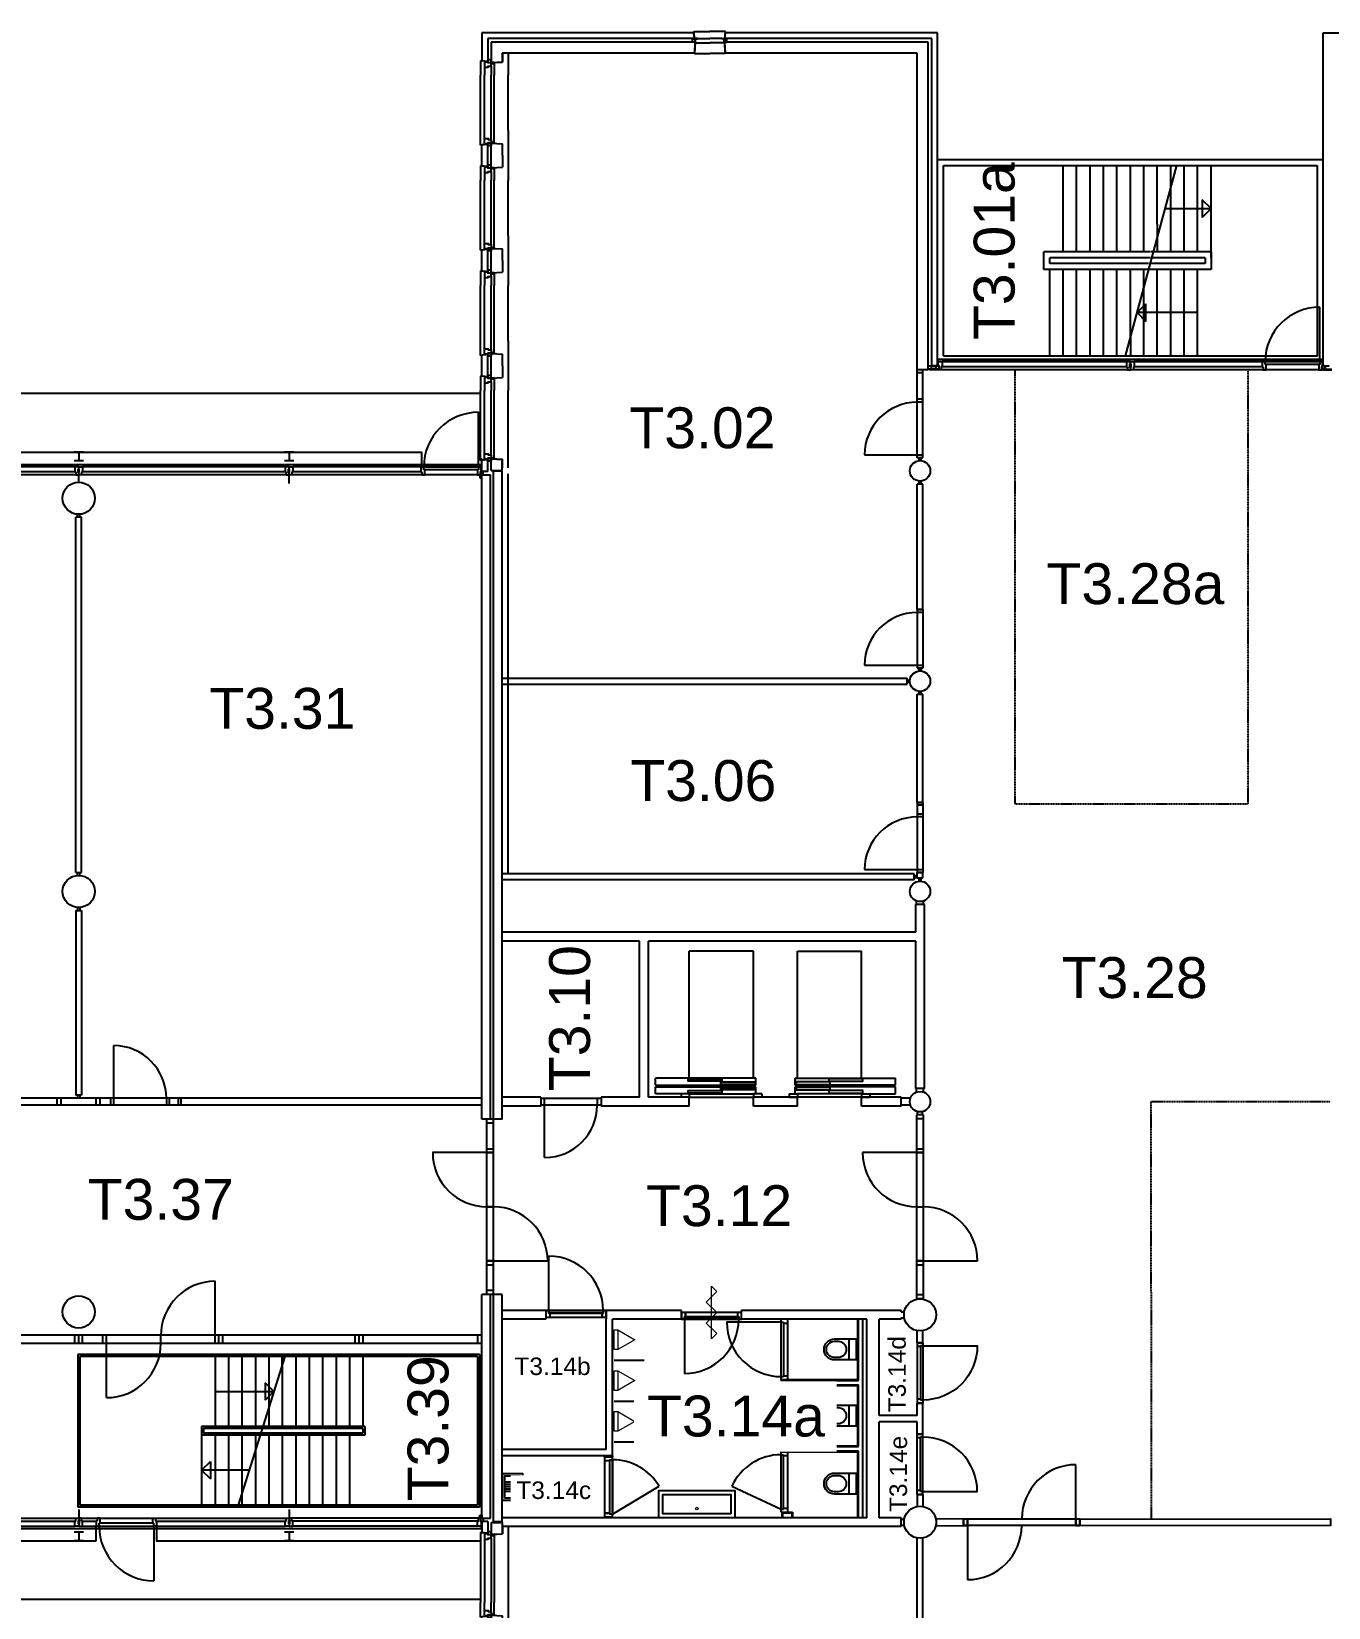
# Model space of a CAD drawing. Header units: millimetres. Extents: x 35891 to 140032, y 161974 to 213074.
# Drawn here: x 80159 to 102356, y 186064 to 213046 of the extents above; entities that cross this region are included whole.
import ezdxf
from ezdxf.enums import TextEntityAlignment as Align

# ---------------------------------------------------------------- set-up
doc = ezdxf.new("R2010")
doc.units = ezdxf.units.MM
doc.linetypes.add('HIDDEN2', pattern=[4.7625, 3.175, -1.5875])
doc.layers.get('0').update_dxf_attribs({"linetype": 'CONTINUOUS'})
for name, color, linetype in [('AL2100_BUITENWANDEN', 3, 'CONTINUOUS'), ('AL2200_BINNENWANDEN', 2, 'CONTINUOUS'), ('AL2400_TRAPPEN', 1, 'CONTINUOUS'), ('AL2800_KONSTRUKTIES', 3, 'CONTINUOUS'), ('AL3100_BUITENWANDOPENINGEN', 1, 'CONTINUOUS'), ('AL3200_BINNENWANDOPENINGEN', 1, 'CONTINUOUS'), ('AL4600_RUIMTENUMMERS', 2, 'CONTINUOUS'), ('AL6600_LIFTEN-DISTRIBUTIE', 3, 'CONTINUOUS'), ('AL7400_SANITAIR', 1, 'CONTINUOUS'), ('AL8100_INRVERKEERSRUIMTE', 250, 'HIDDEN2')]:
    doc.layers.add(name, color=color, linetype=linetype)
doc.styles.add('Arial', font='arial.ttf')

# ---------------------------------------------------------------- blocks, each defined once
blk = doc.blocks.new('AH28HA16')
for points in [[(-80, 76), (80, 76)], [(0, -76), (0, 76)], [(-80, -76), (80, -76)]]:
    blk.add_lwpolyline(points)
blk = doc.blocks.new('DRIE')
at = {"layer": 'AL2100_BUITENWANDEN'}
for p, q in [((0, 603), (0, 851)), ((68, 715), (68, 851)), ((182, 698), (182, 851)), ((232, 650), (232, 851)), ((127, 616), (0, 603)), ((22, 601), (22, 250)), ((122, 615), (27, 606)), ((122, 615), (122, 235)), ((182, 650), (232, 650)), ((182, 645), (182, 650)), ((186, 645), (182, 645)), ((182, 635), (375, 625)), ((182, 632), (182, 218)), ((186, 635), (186, 645)), ((232, 633), (186, 635)), ((232, 650), (232, 633)), ((375, 425), (375, 625)), ((375, 425), (375, 226)), ((0, 248), (0, 0)), ((127, 235), (0, 248)), ((122, 235), (27, 245)), ((68, 135), (68, 0)), ((182, 215), (375, 226)), ((186, 205), (182, 205)), ((182, 205), (182, 200)), ((182, 200), (232, 200)), ((182, 152), (182, 0)), ((232, 218), (186, 216)), ((186, 216), (186, 205)), ((232, 200), (232, 218)), ((232, 200), (232, 0))]:
    blk.add_line(p, q, dxfattribs=at)
blk.add_lwpolyline([(475, 0), (475, 425), (475, 851)], dxfattribs=at)
for points in [[(68, 625), (68, 715), (131, 715), (131, 698), (182, 698), (182, 640), (123, 640), (123, 625)], [(127, 635), (123, 635), (123, 625), (127, 625)], [(182, 635), (182, 590), (127, 590), (127, 635)], [(182, 635), (182, 645), (186, 645), (186, 635)], [(68, 225), (68, 135), (131, 135), (131, 152), (182, 152), (182, 210), (123, 210), (123, 225)], [(127, 215), (123, 215), (123, 225), (127, 225)], [(182, 215), (182, 260), (127, 260), (127, 215)], [(182, 215), (182, 205), (186, 205), (186, 215)]]:
    blk.add_lwpolyline(points, close=True, dxfattribs=at)
for centre, start, end in [((27, 601), 95.7106, 180), ((27, 250), 180, 264.2894)]:
    blk.add_arc(centre, 5, start, end, dxfattribs=at)
blk = doc.blocks.new('WAND TOILET')
at = {"linetype": 'Continuous'}
blk.add_line((120, -180), (120, 180), dxfattribs=at)
for points in [[(370, 180), (0, 180), (0, -180), (370, -180, 1)], [(370, -140, 1), (370, 140), (310, 140, 1), (310, -140)]]:
    blk.add_lwpolyline(points, format="xyb", close=True, dxfattribs=at)

msp = doc.modelspace()

# ---------------------------------------------------------------- linework, layer by layer
at = {"layer": 'AL2100_BUITENWANDEN'}
for p, q in [((91491, 213024), (87866, 213024)), ((87866, 213024), (87866, 212549)), ((91506, 212924), (87966, 212924)), ((87966, 212924), (87966, 212534)), ((91506, 212919), (91493, 213046)), ((91493, 213046), (91766, 213046)), ((91509, 212919), (91496, 213046)), ((91506, 212924), (91496, 213020)), ((92038, 213046), (91766, 213046)), ((92022, 212919), (92035, 213046)), ((92025, 212919), (92038, 213046)), ((92026, 212924), (92035, 213020)), ((95566, 212924), (92026, 212924)), ((95666, 213024), (92040, 213024)), ((95566, 207325), (95566, 212924)), ((95666, 207330), (95666, 213024)), ((102266, 207330), (102266, 213024)), ((102266, 213024), (105891, 213024)), ((91513, 212864), (88026, 212864)), ((88026, 212864), (88026, 212517)), ((91503, 212674), (88216, 212674)), ((88216, 212674), (88216, 212527)), ((88219, 212671), (88219, 212524)), ((88319, 212671), (88319, 212299)), ((91513, 212864), (91503, 212674)), ((91516, 212864), (91505, 212671)), ((91505, 212671), (91766, 212671)), ((92026, 212671), (91766, 212671)), ((92016, 212864), (92026, 212671)), ((95506, 212864), (92019, 212864)), ((92019, 212864), (92029, 212674)), ((95316, 212674), (92029, 212674)), ((95313, 212671), (95313, 207252)), ((95316, 207255), (95316, 212674)), ((95316, 212524), (95316, 212674)), ((95316, 212524), (95316, 212674)), ((95506, 207265), (95506, 212864)), ((87971, 212534), (87844, 212546)), ((87844, 212546), (87844, 212299)), ((87970, 212531), (87844, 212543)), ((87966, 212534), (87870, 212544)), ((88026, 212517), (88216, 212527)), ((88026, 212514), (88219, 212524)), ((95497, 207252), (95313, 207252)), ((95316, 207252), (95313, 207252)), ((95496, 207255), (95316, 207255)), ((95506, 207265), (95496, 207255)), ((95510, 207265), (95497, 207252)), ((95661, 207325), (95566, 207325)), ((102271, 207325), (102366, 207325)), ((87970, 205718), (87844, 205705)), ((87971, 205715), (87844, 205702)), ((87866, 205515), (87866, 205700)), ((87966, 205714), (87870, 205705)), ((87966, 205515), (87966, 205714)), ((88026, 205734), (88219, 205724)), ((88026, 205731), (88216, 205721)), ((88026, 205529), (88026, 205731)), ((88216, 205529), (88216, 205721)), ((88219, 205574), (88219, 205724)), ((87966, 205515), (87866, 205515)), ((87866, 194424), (87866, 205455)), ((87866, 205455), (88016, 205455)), ((88016, 194424), (88016, 205455)), ((88026, 205529), (88216, 205529)), ((88066, 194424), (88066, 205519)), ((88216, 205519), (88066, 205519)), ((88216, 194424), (88216, 205519)), ((88016, 194424), (87866, 194424)), ((88216, 194424), (88066, 194424)), ((87866, 187594), (87866, 191424)), ((88016, 191424), (87866, 191424)), ((88016, 187594), (88016, 191424)), ((88066, 187529), (88066, 191424)), ((88216, 191424), (88066, 191424)), ((88216, 187529), (88216, 191424)), ((87866, 187594), (88016, 187594)), ((87966, 187534), (87866, 187534)), ((87866, 187534), (87866, 187349)), ((87966, 187534), (87966, 187334)), ((88216, 187529), (88066, 187529)), ((87971, 187334), (87844, 187346)), ((87844, 187346), (87844, 186149)), ((87970, 187331), (87844, 187343)), ((87966, 187334), (87870, 187344)), ((88026, 187519), (88216, 187519)), ((88026, 187519), (88026, 187317)), ((88026, 187317), (88216, 187327)), ((88026, 187314), (88219, 187324)), ((88216, 187519), (88216, 187327)), ((88219, 187449), (88219, 187324)), ((88319, 187449), (88319, 186149))]:
    msp.add_line(p, q, dxfattribs=at)
for centre, radius in [((95366, 205524), 175), ((95366, 201924), 175), ((80966, 198324), 275), ((95366, 198324), 175), ((95366, 194724), 175), ((80966, 191124), 275), ((95366, 191074), 275), ((95366, 187524), 275)]:
    msp.add_circle(centre, radius, dxfattribs=at)
for centre, start, end in [((91491, 213019), 5.7106, 90), ((92040, 213019), 90, 174.2894), ((87871, 212549), 180, 264.2894), ((95661, 207330), 270, 0), ((102271, 207330), 180, 270), ((87871, 205700), 95.7106, 180), ((87871, 187349), 180, 264.2894)]:
    msp.add_arc(centre, 5, start, end, dxfattribs=at)
at = {"layer": 'AL2200_BINNENWANDEN'}
for p, q in [((95416, 205749), (95316, 205749)), ((95416, 205749), (95316, 205749)), ((95416, 205749), (95316, 205749)), ((95348, 205698), (95348, 205749)), ((95384, 205698), (95384, 205749)), ((95348, 205299), (95348, 205350)), ((95384, 205299), (95384, 205350)), ((95316, 203149), (95316, 205299)), ((95416, 205299), (95316, 205299)), ((95416, 205299), (95316, 205299)), ((95416, 205299), (95316, 205299)), ((95416, 205299), (95316, 205299)), ((95416, 203149), (95416, 205299)), ((80916, 198649), (80916, 204730)), ((81016, 204730), (80916, 204730)), ((80948, 204730), (80948, 204780)), ((80984, 204730), (80984, 204780)), ((81016, 198649), (81016, 204730)), ((95316, 203149), (95416, 203149)), ((95316, 202149), (95416, 202149)), ((95348, 202098), (95348, 202149)), ((95384, 202098), (95384, 202149)), ((88219, 201975), (95144, 201975)), ((88219, 201875), (95144, 201875)), ((95144, 201875), (95144, 201975)), ((95144, 201943), (95194, 201943)), ((95144, 201907), (95194, 201907)), ((95316, 199849), (95316, 201699)), ((95316, 201699), (95416, 201699)), ((95348, 201699), (95348, 201750)), ((95384, 201699), (95384, 201750)), ((95416, 199849), (95416, 201699)), ((95316, 199849), (95416, 199849)), ((80916, 198649), (81016, 198649)), ((80948, 198599), (80948, 198649)), ((80984, 198599), (80984, 198649)), ((95266, 198624), (88216, 198624)), ((95266, 198524), (95266, 198624)), ((95316, 198592), (95266, 198592)), ((95316, 198549), (95316, 198649)), ((95416, 198649), (95316, 198649)), ((95316, 198649), (95416, 198649)), ((95416, 198549), (95416, 198649)), ((95266, 198524), (88216, 198524)), ((88216, 198424), (88216, 198524)), ((95316, 198556), (95266, 198556)), ((95416, 198549), (95316, 198549)), ((95348, 198498), (95348, 198549)), ((95384, 198498), (95384, 198549)), ((80948, 198050), (80948, 197999)), ((80984, 198050), (80984, 197999)), ((95441, 198099), (95291, 198099)), ((95291, 197624), (95291, 198099)), ((95306, 198099), (95306, 198160)), ((95426, 198099), (95426, 198160)), ((95441, 194949), (95441, 198099)), ((80916, 197999), (81016, 197999)), ((80916, 197999), (80916, 194834)), ((81016, 197999), (81016, 194834)), ((95291, 197624), (88216, 197624)), ((90566, 197474), (88216, 197474)), ((90566, 194799), (90566, 197474)), ((95291, 197474), (90716, 197474)), ((90716, 194799), (90716, 197474)), ((95291, 194949), (95291, 197474)), ((81016, 194834), (80916, 194834)), ((80948, 194834), (80948, 194784)), ((80984, 194834), (80984, 194784)), ((95441, 194949), (95291, 194949)), ((95306, 194888), (95306, 194949)), ((95426, 194888), (95426, 194949)), ((88874, 194799), (88216, 194799)), ((88874, 194649), (88216, 194649)), ((88874, 194799), (88874, 194649)), ((90566, 194799), (89908, 194799)), ((89908, 194799), (89908, 194649)), ((91416, 194649), (89908, 194649)), ((91416, 194799), (90716, 194799)), ((91416, 194649), (91416, 194799)), ((93266, 194799), (92516, 194799)), ((92516, 194649), (92516, 194799)), ((93266, 194649), (92516, 194649)), ((93266, 194649), (93266, 194799)), ((95041, 194799), (94366, 194799)), ((94366, 194649), (94366, 194799)), ((95041, 194649), (94366, 194649)), ((95041, 194649), (95041, 194799)), ((95201, 194784), (95041, 194784)), ((95201, 194664), (95041, 194664)), ((95324, 194499), (95324, 194554)), ((95408, 194499), (95408, 194554)), ((95316, 189564), (95416, 189564)), ((95316, 189034), (95416, 189034)), ((95316, 188000), (95416, 188000)), ((88216, 187519), (88216, 187529)), ((95316, 185335), (95316, 187254)), ((95416, 185335), (95416, 187254))]:
    msp.add_line(p, q, dxfattribs=at)
at = {"layer": 'AL2200_BINNENWANDEN', "ltscale": 50}
for p, q in [((88962, 191149), (88216, 191149)), ((88962, 191149), (88962, 190999)), ((91282, 191149), (89992, 191149)), ((89992, 191149), (89992, 190999)), ((91282, 190999), (91282, 191149)), ((95041, 191149), (92312, 191149)), ((92312, 190999), (92312, 191149)), ((95041, 191124), (95041, 191149)), ((95041, 191124), (95095, 191124)), ((88962, 190999), (88216, 190999)), ((89992, 188769), (89992, 190999)), ((91282, 190999), (90102, 190999)), ((90102, 188659), (90102, 190999)), ((94452, 190999), (92312, 190999)), ((94302, 189965), (94302, 190999)), ((94314, 189953), (94314, 190999)), ((94389, 187599), (94389, 190999)), ((94452, 187599), (94452, 190999)), ((95041, 190999), (94666, 190999)), ((94666, 189354), (94666, 190999)), ((95041, 190999), (95041, 191024)), ((95041, 191024), (95095, 191024)), ((95316, 190598), (95316, 190804)), ((95416, 190598), (95416, 190804)), ((95316, 190598), (95416, 190598)), ((92988, 189965), (93102, 189965)), ((92988, 189965), (92988, 189865)), ((92998, 189965), (94302, 189965)), ((92998, 189965), (92998, 189865)), ((93010, 189953), (94314, 189953)), ((93010, 189953), (93010, 189878)), ((92988, 189865), (93102, 189865)), ((92998, 189865), (94302, 189865)), ((93010, 189878), (94314, 189878)), ((94302, 188831), (94302, 189865)), ((94314, 188819), (94314, 189878)), ((95316, 189354), (95316, 189564)), ((95416, 189034), (95416, 189564)), ((95316, 189354), (94666, 189354)), ((94666, 187599), (94666, 189244)), ((95316, 189244), (94666, 189244)), ((95316, 189168), (95316, 189244)), ((95316, 189034), (95316, 189244)), ((89992, 188769), (88216, 188769)), ((90102, 188659), (88216, 188659)), ((89963, 188644), (89963, 188659)), ((89963, 188644), (90102, 188644)), ((90102, 188659), (90102, 188644)), ((92988, 188831), (92988, 188731)), ((92998, 188831), (94302, 188831)), ((92998, 188831), (92998, 188731)), ((92998, 188731), (94302, 188731)), ((93010, 188819), (94314, 188819)), ((93010, 188819), (93010, 188744)), ((93010, 188744), (94314, 188744)), ((94302, 187599), (94302, 188731)), ((94314, 187599), (94314, 188744)), ((95316, 188000), (95316, 187795)), ((95416, 188000), (95416, 187799)), ((94452, 187599), (88216, 187599)), ((89963, 187614), (89963, 187599)), ((89963, 187614), (90102, 187614)), ((90102, 187614), (90102, 187599)), ((92998, 187697), (92998, 187599)), ((92998, 187697), (93185, 187697)), ((93010, 187685), (93010, 187599)), ((93010, 187685), (93173, 187685)), ((93173, 187685), (93173, 187599)), ((93185, 187697), (93185, 187599)), ((95041, 187599), (94666, 187599)), ((95041, 187599), (95041, 187574)), ((95041, 187449), (95041, 187599)), ((95041, 187574), (95095, 187574)), ((95041, 187449), (88219, 187449)), ((95041, 187474), (95095, 187474))]:
    msp.add_line(p, q, dxfattribs=at)
at = {"layer": 'AL2200_BINNENWANDEN'}
for points in [[(96112, 187579), (95641, 187582), (95641, 187467), (96112, 187464)], [(98101, 187579), (102391, 187582), (102391, 187467), (98101, 187464)]]:
    msp.add_lwpolyline(points, close=True, dxfattribs=at)
at = {"layer": 'AL2400_TRAPPEN'}
for p, q in [((95666, 210855), (102263, 210855)), ((95666, 207394), (95666, 210855)), ((95766, 210755), (102163, 210755)), ((95766, 207494), (95766, 210755)), ((97816, 209274), (97816, 210755)), ((98046, 209274), (98046, 210755)), ((98276, 209274), (98276, 210755)), ((98506, 209274), (98506, 210755)), ((98736, 209274), (98736, 210755)), ((98882, 207494), (99759, 210755)), ((98966, 209274), (98966, 210755)), ((99196, 209274), (99196, 210755)), ((99426, 209748), (99426, 210755)), ((99656, 210381), (99656, 210755)), ((99886, 209274), (99886, 210755)), ((100116, 209274), (100116, 210755)), ((100346, 209174), (100346, 210755)), ((102166, 207494), (102166, 210755)), ((102266, 207394), (102266, 210855)), ((99656, 209274), (99656, 210381)), ((99560, 210014), (100346, 210014)), ((100346, 210014), (100196, 210164)), ((100196, 210164), (100196, 209864)), ((100346, 210014), (100196, 209864)), ((99426, 209748), (99426, 209274)), ((99302, 209274), (97486, 209274)), ((97486, 208974), (97486, 209274)), ((99302, 209174), (97586, 209174)), ((97586, 209074), (97586, 209174)), ((100346, 209274), (99315, 209274)), ((100246, 209174), (99315, 209174)), ((100246, 209174), (100246, 209074)), ((100346, 209274), (100346, 208974)), ((99262, 208974), (97486, 208974)), ((99262, 209074), (97586, 209074)), ((97586, 207494), (97586, 208974)), ((97816, 207494), (97816, 208974)), ((98046, 207494), (98046, 208974)), ((98276, 207494), (98276, 208974)), ((98506, 207494), (98506, 208974)), ((98736, 207494), (98736, 208974)), ((98966, 207806), (98966, 208974)), ((99196, 208827), (99196, 208974)), ((100246, 209074), (99275, 209074)), ((100346, 208974), (99275, 208974)), ((99426, 207494), (99426, 208974)), ((99656, 207494), (99656, 208974)), ((99886, 207494), (99886, 208974)), ((100116, 207494), (100116, 208974)), ((99196, 207494), (99196, 208827)), ((99081, 208234), (99231, 208384)), ((99231, 208084), (99231, 208384)), ((99081, 208234), (99231, 208084)), ((100116, 208234), (99081, 208234)), ((98966, 207806), (98966, 207494)), ((95766, 207494), (102166, 207494)), ((95666, 207394), (102266, 207394)), ((87826, 190395), (80949, 190395)), ((80949, 190395), (80949, 187784)), ((87792, 190361), (80983, 190361)), ((80983, 190361), (80983, 187818)), ((83300, 190361), (83300, 189163)), ((83530, 190361), (83530, 189163)), ((84494, 190361), (83697, 187818)), ((83760, 190361), (83760, 189163)), ((83990, 190361), (83990, 189163)), ((84220, 190361), (84220, 189386)), ((84450, 190182), (84450, 190361)), ((84450, 190361), (84450, 189163)), ((84680, 190361), (84680, 189163)), ((84910, 190361), (84910, 189163)), ((85140, 190361), (85140, 189163)), ((85370, 190361), (85370, 189163)), ((85600, 190361), (85600, 189163)), ((85830, 190361), (85830, 189163)), ((87792, 190361), (87792, 187818)), ((87826, 190395), (87826, 187784)), ((83300, 189762), (84306, 189762)), ((84156, 189912), (84156, 189612)), ((84306, 189762), (84156, 189912)), ((84306, 189762), (84156, 189612)), ((85864, 189163), (83070, 189163)), ((83070, 189163), (83070, 189015)), ((84220, 189386), (84220, 189163)), ((85864, 189163), (85864, 189015)), ((85864, 189015), (83070, 189015)), ((83070, 189015), (83070, 187818)), ((85830, 189129), (83104, 189129)), ((83104, 189129), (83104, 189049)), ((85830, 189049), (83104, 189049)), ((83300, 189015), (83300, 187818)), ((83530, 189015), (83530, 187818)), ((83760, 189015), (83760, 187818)), ((83990, 189015), (83990, 187818)), ((84220, 189015), (84220, 187818)), ((84450, 189015), (84450, 187818)), ((84680, 189015), (84680, 187818)), ((84910, 189015), (84910, 187818)), ((85140, 189015), (85140, 187818)), ((85370, 189015), (85370, 187818)), ((85600, 189015), (85600, 187818)), ((85830, 189129), (85830, 189049)), ((83070, 188416), (83220, 188566)), ((83070, 188416), (83220, 188266)), ((83885, 188416), (83070, 188416)), ((83220, 188566), (83220, 188266)), ((87792, 187818), (80983, 187818)), ((87826, 187784), (80949, 187784))]:
    msp.add_line(p, q, dxfattribs=at)
at = {"layer": 'AL2800_KONSTRUKTIES'}
for p, q in [((80966, 205330), (80966, 205455)), ((84566, 205305), (84566, 205455)), ((80966, 187744), (80966, 187594)), ((84566, 187744), (84566, 187594))]:
    msp.add_line(p, q, dxfattribs=at)
for points in [[(86832, 205594), (87866, 205594), (87866, 205724), (87841, 205724), (87841, 206846), (67866, 206846), (67866, 213024), (66866, 213024), (66866, 205594), (67900, 205594), (67900, 205846), (86832, 205846)], [(81266, 187203), (81266, 187455), (82300, 187455), (82300, 187203), (87841, 187203), (87841, 186203), (67866, 186203), (67866, 162024), (66866, 162024), (66866, 187203), (72432, 187203), (72432, 187455), (73466, 187455), (73466, 187203)]]:
    msp.add_lwpolyline(points, close=True, dxfattribs=at)
msp.add_circle((80966, 205055), 275, dxfattribs=at)
at = {"layer": 'AL3100_BUITENWANDOPENINGEN'}
for p, q in [((91556, 212924), (91766, 212924)), ((91976, 212924), (91766, 212924)), ((91519, 212854), (91766, 212854)), ((92013, 212854), (91766, 212854)), ((87912, 212434), (87912, 212299)), ((88026, 212504), (88026, 212499)), ((88030, 212504), (88026, 212504)), ((88026, 212499), (88076, 212499)), ((88026, 212451), (88026, 212299)), ((88076, 212517), (88030, 212514)), ((88030, 212514), (88030, 212504)), ((88076, 212499), (88076, 212517)), ((88076, 212499), (88076, 212299)), ((87844, 211349), (87844, 212299)), ((87912, 211349), (87912, 212299)), ((88026, 211349), (88026, 212299)), ((88076, 211349), (88076, 212299)), ((88319, 211349), (88319, 212299)), ((87844, 209549), (87844, 210499)), ((87912, 209549), (87912, 210499)), ((88026, 209549), (88026, 210499)), ((88076, 209549), (88076, 210499)), ((88319, 209549), (88319, 210499)), ((87844, 207749), (87844, 208699)), ((87912, 207749), (87912, 208699)), ((88026, 207749), (88026, 208699)), ((88076, 207749), (88076, 208699)), ((88319, 207749), (88319, 208699)), ((102206, 207394), (102206, 208328)), ((95681, 207265), (95520, 207265)), ((95520, 207265), (95520, 207255)), ((95681, 207255), (95520, 207255)), ((95676, 207435), (102256, 207435)), ((95676, 207394), (95676, 207435)), ((95681, 207255), (95681, 207265)), ((98916, 207255), (95726, 207255)), ((98899, 207394), (95743, 207394)), ((98899, 207306), (95743, 207306)), ((98899, 207394), (98899, 207306)), ((98966, 207394), (98899, 207394)), ((98899, 207306), (98916, 207306)), ((98916, 207306), (98916, 207255)), ((98916, 207255), (98966, 207255)), ((98966, 207354), (98956, 207354)), ((98956, 207295), (98956, 207354)), ((98956, 207295), (98966, 207295)), ((98966, 207354), (98966, 207394)), ((98966, 207394), (99033, 207394)), ((98966, 207354), (98976, 207354)), ((98976, 207295), (98966, 207295)), ((98966, 207255), (98966, 207295)), ((99016, 207255), (98966, 207255)), ((98976, 207295), (98976, 207354)), ((99033, 207306), (99016, 207306)), ((99016, 207306), (99016, 207255)), ((102206, 207255), (99016, 207255)), ((99033, 207394), (99033, 207306)), ((102206, 207394), (99033, 207394)), ((101222, 207306), (99033, 207306)), ((101222, 207394), (101222, 207306)), ((101272, 207394), (101222, 207394)), ((101222, 207306), (101239, 207306)), ((101239, 207306), (101239, 207255)), ((101239, 207255), (101289, 207255)), ((101272, 207343), (101272, 207394)), ((101289, 207343), (101272, 207343)), ((102189, 207343), (101289, 207343)), ((101289, 207255), (101289, 207343)), ((102206, 207343), (102189, 207343)), ((102189, 207343), (102189, 207255)), ((102189, 207255), (102241, 207255)), ((102256, 207394), (102206, 207394)), ((102206, 207394), (102206, 207343)), ((102241, 207324), (102256, 207324)), ((102241, 207255), (102241, 207324)), ((102251, 207265), (102411, 207265)), ((102251, 207255), (102251, 207265)), ((102251, 207255), (102411, 207255)), ((102256, 207394), (102256, 207435)), ((102256, 207324), (102256, 207394)), ((87844, 205702), (87844, 206899)), ((87912, 205814), (87912, 206899)), ((88026, 205797), (88026, 206899)), ((88076, 205749), (88076, 206899)), ((88319, 205574), (88319, 206899)), ((87806, 205594), (87806, 206528)), ((66876, 205635), (87856, 205635)), ((87856, 205594), (87856, 205635)), ((88026, 205749), (88076, 205749)), ((88026, 205744), (88026, 205749)), ((88030, 205744), (88026, 205744)), ((88030, 205734), (88030, 205744)), ((88076, 205731), (88030, 205734)), ((88076, 205749), (88076, 205731)), ((80916, 205455), (77416, 205455)), ((80899, 205594), (77433, 205594)), ((80899, 205506), (77433, 205506)), ((80966, 205594), (80899, 205594)), ((80899, 205594), (80899, 205506)), ((80899, 205506), (80916, 205506)), ((80916, 205506), (80916, 205455)), ((80916, 205455), (80966, 205455)), ((80966, 205554), (80956, 205554)), ((80956, 205495), (80956, 205554)), ((80956, 205495), (80966, 205495)), ((80966, 205594), (81033, 205594)), ((80966, 205554), (80966, 205594)), ((80966, 205554), (80976, 205554)), ((80976, 205495), (80966, 205495)), ((80966, 205455), (80966, 205495)), ((81016, 205455), (80966, 205455)), ((80976, 205495), (80976, 205554)), ((81016, 205506), (81016, 205455)), ((81033, 205506), (81016, 205506)), ((84516, 205455), (81016, 205455)), ((81033, 205594), (81033, 205506)), ((84499, 205594), (81033, 205594)), ((84499, 205506), (81033, 205506)), ((84499, 205594), (84499, 205506)), ((84566, 205594), (84499, 205594)), ((84499, 205506), (84516, 205506)), ((84516, 205506), (84516, 205455)), ((84516, 205455), (84566, 205455)), ((84556, 205495), (84556, 205554)), ((84566, 205554), (84556, 205554)), ((84556, 205495), (84566, 205495)), ((84566, 205594), (84633, 205594)), ((84566, 205554), (84566, 205594)), ((84566, 205554), (84576, 205554)), ((84566, 205455), (84566, 205495)), ((84576, 205495), (84566, 205495)), ((84616, 205455), (84566, 205455)), ((84576, 205495), (84576, 205554)), ((84633, 205506), (84616, 205506)), ((84616, 205506), (84616, 205455)), ((87789, 205455), (84616, 205455)), ((87806, 205594), (84633, 205594)), ((84633, 205594), (84633, 205506)), ((86822, 205506), (84633, 205506)), ((86872, 205594), (86822, 205594)), ((86822, 205594), (86822, 205506)), ((86822, 205506), (86839, 205506)), ((86839, 205506), (86839, 205455)), ((86839, 205455), (86889, 205455)), ((86872, 205543), (86872, 205594)), ((86889, 205543), (86872, 205543)), ((86889, 205455), (86889, 205543)), ((87789, 205543), (86889, 205543)), ((87789, 205543), (87789, 205455)), ((87806, 205543), (87789, 205543)), ((87789, 205455), (87841, 205455)), ((87856, 205594), (87806, 205594)), ((87806, 205594), (87806, 205543)), ((87831, 205455), (87831, 205405)), ((87853, 205455), (87831, 205455)), ((87831, 205405), (87866, 205405)), ((87841, 205514), (87856, 205514)), ((87841, 205455), (87841, 205514)), ((87853, 205451), (87853, 205455)), ((87866, 205451), (87853, 205451)), ((87856, 205514), (87856, 205594)), ((87866, 205405), (87866, 205451)), ((88319, 198624), (88319, 205474)), ((77416, 187594), (80916, 187594)), ((77433, 187543), (80899, 187543)), ((80899, 187543), (80916, 187543)), ((80899, 187455), (80899, 187543)), ((80916, 187594), (80966, 187594)), ((80916, 187543), (80916, 187594)), ((80956, 187554), (80956, 187495)), ((80956, 187554), (80966, 187554)), ((81016, 187594), (80966, 187594)), ((80966, 187594), (80966, 187554)), ((80976, 187554), (80966, 187554)), ((80976, 187554), (80976, 187495)), ((81016, 187543), (81016, 187594)), ((81016, 187594), (84516, 187594)), ((81033, 187543), (81016, 187543)), ((81033, 187455), (81033, 187543)), ((81033, 187543), (81266, 187543)), ((81266, 187543), (81266, 187455)), ((81283, 187543), (81266, 187543)), ((81283, 187594), (81283, 187543)), ((81333, 187594), (81283, 187594)), ((81333, 187506), (81333, 187594)), ((82233, 187506), (82233, 187594)), ((82233, 187594), (82283, 187594)), ((82283, 187594), (82283, 187543)), ((82283, 187543), (82300, 187543)), ((82300, 187543), (82300, 187455)), ((82300, 187543), (84499, 187543)), ((84499, 187543), (84516, 187543)), ((84499, 187455), (84499, 187543)), ((84516, 187594), (84566, 187594)), ((84516, 187543), (84516, 187594)), ((84556, 187554), (84556, 187495)), ((84556, 187554), (84566, 187554)), ((84616, 187594), (84566, 187594)), ((84566, 187594), (84566, 187554)), ((84576, 187554), (84566, 187554)), ((84576, 187554), (84576, 187495)), ((87806, 187594), (84616, 187594)), ((84616, 187543), (84616, 187594)), ((84633, 187543), (84616, 187543)), ((87789, 187543), (84633, 187543)), ((84633, 187455), (84633, 187543)), ((87831, 187594), (87831, 187644)), ((87831, 187644), (87866, 187644)), ((87853, 187594), (87831, 187594)), ((87853, 187598), (87853, 187594)), ((87866, 187598), (87853, 187598)), ((87866, 187644), (87866, 187598)), ((66876, 187414), (87856, 187414)), ((77433, 187455), (80899, 187455)), ((80966, 187455), (80899, 187455)), ((80966, 187495), (80956, 187495)), ((80966, 187495), (80966, 187455)), ((80966, 187495), (80976, 187495)), ((80966, 187455), (81033, 187455)), ((81033, 187455), (84499, 187455)), ((81266, 187455), (81316, 187455)), ((81316, 187455), (81316, 187506)), ((81316, 187506), (81333, 187506)), ((82233, 187506), (81333, 187506)), ((82250, 187506), (82233, 187506)), ((82250, 187455), (82250, 187506)), ((82300, 187455), (82250, 187455)), ((82250, 187455), (82250, 186521)), ((84566, 187455), (84499, 187455)), ((84566, 187495), (84556, 187495)), ((84566, 187495), (84566, 187455)), ((84566, 187495), (84576, 187495)), ((84566, 187455), (84633, 187455)), ((87789, 187455), (84633, 187455)), ((87856, 187455), (87856, 187414)), ((88026, 187304), (88026, 187299)), ((88030, 187304), (88026, 187304)), ((88026, 187299), (88076, 187299)), ((88076, 187317), (88030, 187314)), ((88030, 187314), (88030, 187304)), ((88076, 187299), (88076, 187317)), ((88076, 187299), (88076, 186149)), ((87912, 187234), (87912, 186149)), ((88026, 187251), (88026, 186149))]:
    msp.add_line(p, q, dxfattribs=at)
for points in [[(91516, 212864), (91471, 212864), (91471, 212919), (91516, 212919)], [(91556, 212924), (91516, 212924), (91516, 212854), (91519, 212854), (91519, 212921), (91556, 212921)], [(91976, 212924), (92016, 212924), (92016, 212854), (92013, 212854), (92013, 212921), (91976, 212921)], [(92016, 212864), (92061, 212864), (92061, 212919), (92016, 212919)], [(87912, 212524), (87912, 212434), (87975, 212434), (87975, 212451), (88026, 212451), (88026, 212509), (87967, 212509), (87967, 212524)], [(88026, 212514), (88026, 212559), (87971, 212559), (87971, 212514)], [(95506, 207265), (95506, 207320), (95556, 207320), (95556, 207265)], [(95633, 207271), (95636, 207271), (95636, 207321), (95586, 207321), (95586, 207318), (95633, 207318)], [(95636, 207265), (95636, 207320), (95686, 207320), (95686, 207265)], [(95676, 207394), (95743, 207394), (95743, 207306), (95726, 207306), (95726, 207255), (95691, 207255), (95691, 207324), (95676, 207324)], [(102296, 207265), (102296, 207320), (102246, 207320), (102246, 207265)], [(102299, 207271), (102296, 207271), (102296, 207321), (102346, 207321), (102346, 207318), (102299, 207318)], [(87912, 205724), (87912, 205814), (87975, 205814), (87975, 205797), (88026, 205797), (88026, 205739), (87967, 205739), (87967, 205724)], [(88026, 205734), (88026, 205689), (87971, 205689), (87971, 205734)], [(87846, 205455), (87891, 205455), (87891, 205510), (87846, 205510)], [(87856, 187455), (87789, 187455), (87789, 187543), (87806, 187543), (87806, 187594), (87841, 187594), (87841, 187535), (87856, 187535)], [(87846, 187594), (87891, 187594), (87891, 187539), (87846, 187539)], [(87912, 187324), (87912, 187234), (87975, 187234), (87975, 187251), (88026, 187251), (88026, 187309), (87967, 187309), (87967, 187324)], [(88026, 187314), (88026, 187359), (87971, 187359), (87971, 187314)]]:
    msp.add_lwpolyline(points, close=True, dxfattribs=at)
for centre, start, end in [((102206, 207394), 90, 180), ((87806, 205594), 90, 180), ((82250, 187455), 180, 270)]:
    msp.add_arc(centre, 934, start, end, dxfattribs=at)
at = {"layer": 'AL3200_BINNENWANDOPENINGEN'}
for p, q in [((95316, 205749), (95316, 207255)), ((95416, 205749), (95416, 207255)), ((95416, 207205), (95316, 207205)), ((95416, 206749), (95316, 206749)), ((95416, 206699), (95316, 206699)), ((94416, 205799), (95416, 205799)), ((95416, 205749), (95316, 205749)), ((95416, 203149), (95316, 203149)), ((95316, 203149), (95316, 202149)), ((95416, 203099), (95316, 203099)), ((95416, 203149), (95416, 202149)), ((94416, 202199), (95416, 202199)), ((95416, 202149), (95316, 202149)), ((95416, 199849), (95316, 199849)), ((95316, 199849), (95316, 198649)), ((95416, 199799), (95316, 199799)), ((95416, 199849), (95416, 198649)), ((95416, 199649), (95316, 199649)), ((95416, 199599), (95316, 199599)), ((94416, 198699), (95416, 198699)), ((81566, 194664), (81566, 195684)), ((81266, 194784), (76616, 194784)), ((81266, 194664), (76616, 194664)), ((80599, 194664), (80599, 194784)), ((80666, 194664), (80666, 194784)), ((87866, 194784), (81266, 194784)), ((81266, 194664), (81266, 194784)), ((87866, 194664), (81266, 194664)), ((81333, 194664), (81333, 194784)), ((81516, 194664), (81516, 194784)), ((82466, 194784), (82466, 194664)), ((82516, 194784), (82516, 194664)), ((82666, 194784), (82666, 194664)), ((82716, 194784), (82716, 194664)), ((89908, 194781), (88874, 194781)), ((88874, 194781), (88874, 194667)), ((89908, 194667), (88874, 194667)), ((88941, 193767), (88941, 194781)), ((89841, 194781), (89841, 194667)), ((89908, 194781), (89908, 194667)), ((87952, 191424), (87952, 194424)), ((88066, 194424), (87952, 194424)), ((88066, 194357), (87952, 194357)), ((88066, 191424), (88066, 194424)), ((95309, 191349), (95309, 194499)), ((95423, 194499), (95309, 194499)), ((95423, 194432), (95309, 194432)), ((95423, 191349), (95423, 194499)), ((88066, 193852), (87024, 193852)), ((87952, 193919), (88066, 193919)), ((87952, 193852), (88066, 193852)), ((87952, 193852), (88066, 193852)), ((95423, 193852), (94381, 193852)), ((95309, 193919), (95423, 193919)), ((95309, 193852), (95423, 193852)), ((95309, 193852), (95423, 193852)), ((88066, 192924), (87952, 192924)), ((87952, 192924), (88066, 192924)), ((88066, 192924), (87952, 192924)), ((87952, 192924), (88066, 192924)), ((95309, 192924), (95423, 192924)), ((88066, 191997), (87952, 191997)), ((87952, 191997), (88993, 191997)), ((87952, 191930), (88066, 191930)), ((95423, 191997), (95309, 191997)), ((95309, 191997), (96350, 191997)), ((95309, 191930), (95423, 191930)), ((83299, 190585), (83299, 191652)), ((88066, 191491), (87952, 191491)), ((88066, 191424), (87952, 191424)), ((95423, 191416), (95309, 191416)), ((95423, 191349), (95309, 191349)), ((87866, 190724), (66866, 190724)), ((87866, 190585), (66866, 190585)), ((80899, 190585), (80899, 190724)), ((80966, 190585), (80966, 190724)), ((81033, 190585), (81033, 190724)), ((81377, 190585), (81377, 190724)), ((81444, 189658), (81444, 190724)), ((82371, 190585), (82371, 190717)), ((83366, 190585), (83366, 190724)), ((83433, 190585), (83433, 190724)), ((85699, 190585), (85699, 190724)), ((85766, 190585), (85766, 190724)), ((85833, 190585), (85833, 190724)), ((87799, 190585), (87799, 190724)), ((87799, 190610), (87799, 190724)), ((87866, 190585), (87866, 190724)), ((87866, 190610), (87866, 190724)), ((98034, 187468), (98034, 188509)), ((96112, 187582), (96112, 187468)), ((96179, 187582), (96179, 186540)), ((96179, 187468), (96179, 187582)), ((98034, 187582), (98034, 187468)), ((98034, 187582), (98034, 187468)), ((98101, 187582), (98101, 187468))]:
    msp.add_line(p, q, dxfattribs=at)
at = {"layer": 'AL3200_BINNENWANDOPENINGEN', "ltscale": 50}
for p, q in [((89012, 191149), (89012, 192079)), ((88962, 191149), (89992, 191149)), ((88962, 191149), (88962, 191035)), ((88962, 191035), (89992, 191035)), ((89012, 191149), (89012, 191106)), ((89012, 191106), (89942, 191106)), ((89029, 191106), (89029, 191035)), ((89942, 191106), (89357, 191106)), ((89925, 191106), (89925, 191035)), ((89942, 191149), (89942, 191106)), ((89992, 191149), (89992, 191035)), ((92312, 191113), (91282, 191113)), ((91282, 190999), (91282, 191113)), ((92262, 191042), (91332, 191042)), ((91332, 190999), (91332, 191042)), ((91332, 191042), (91917, 191042)), ((91349, 191042), (91349, 191113)), ((92245, 191042), (92245, 191113)), ((92262, 190999), (92262, 191042)), ((92312, 190999), (92312, 191113)), ((92312, 190999), (91282, 190999)), ((91332, 190999), (91332, 190069)), ((92988, 189965), (92988, 190999)), ((92988, 190947), (93031, 190947)), ((93031, 190947), (93031, 190017)), ((93031, 190932), (93102, 190932)), ((93102, 189965), (93102, 190999)), ((95316, 190598), (95316, 189564)), ((95416, 190598), (95316, 190598)), ((95373, 190531), (95316, 190531)), ((95373, 190546), (95373, 189616)), ((95416, 190546), (95373, 190546)), ((95416, 190598), (95416, 189564)), ((92988, 190017), (93031, 190017)), ((92988, 189965), (93102, 189965)), ((93031, 190032), (93102, 190032)), ((92988, 188831), (92988, 189865)), ((92988, 189865), (93102, 189865)), ((92988, 189813), (93031, 189813)), ((93031, 188883), (93031, 189813)), ((93031, 189798), (93102, 189798)), ((93102, 188831), (93102, 189865)), ((95373, 189631), (95316, 189631)), ((95416, 189564), (95316, 189564)), ((95416, 189564), (95316, 189564)), ((95416, 189616), (95373, 189616)), ((92988, 188883), (93031, 188883)), ((93031, 188898), (93102, 188898)), ((95316, 188000), (95316, 189034)), ((95416, 189034), (95316, 189034)), ((95416, 189034), (95316, 189034)), ((95373, 188967), (95316, 188967)), ((95373, 188052), (95373, 188982)), ((95416, 188982), (95373, 188982)), ((95416, 188000), (95416, 189034)), ((92988, 188831), (93102, 188831)), ((92988, 187697), (92988, 188731)), ((92988, 188731), (93102, 188731)), ((92988, 188679), (93031, 188679)), ((93031, 187749), (93031, 188679)), ((93031, 188664), (93102, 188664)), ((93102, 187697), (93102, 188731)), ((90102, 187664), (90900, 188141)), ((92145, 188141), (92988, 187749)), ((95373, 188067), (95316, 188067)), ((95416, 188000), (95316, 188000)), ((95416, 188052), (95373, 188052)), ((92988, 187749), (93031, 187749)), ((92988, 187697), (93102, 187697)), ((93031, 187764), (93102, 187764))]:
    msp.add_line(p, q, dxfattribs=at)
at = {"layer": 'AL3200_BINNENWANDOPENINGEN', "lineweight": 15, "ltscale": 50}
msp.add_line((91797, 190663), (91797, 191563), dxfattribs=at)
msp.add_lwpolyline([(91797, 190663), (91887, 190753), (91707, 190933), (91887, 191113), (91707, 191293), (91887, 191473), (91797, 191563)], dxfattribs=at)
at = {"layer": 'AL3200_BINNENWANDOPENINGEN', "ltscale": 50}
for points in [[(88962, 191149), (88962, 191035), (89992, 191035), (89992, 191149)], [(92312, 190999), (92312, 191113), (91282, 191113), (91282, 190999)], [(90102, 188644), (89963, 188644), (89963, 187614), (90102, 187614)]]:
    msp.add_lwpolyline(points, close=True, dxfattribs=at)
for points in [[(89012, 191149), (89012, 191106), (89942, 191106), (89942, 191149)], [(89029, 191106), (89012, 191106), (89012, 191149), (89942, 191149), (89942, 191106), (89925, 191106), (89925, 191035), (89925, 191106), (89029, 191106), (89029, 191035)], [(92245, 191042), (92262, 191042), (92262, 190999), (91332, 190999), (91332, 191042), (91349, 191042), (91349, 191113), (91349, 191042), (92245, 191042), (92245, 191113)], [(92262, 190999), (92262, 191042), (91332, 191042), (91332, 190999)], [(90059, 188577), (90059, 188594), (90102, 188594), (90102, 187664), (90059, 187664), (90059, 187681), (89963, 187681), (90059, 187681), (90059, 188577), (89963, 188577)]]:
    msp.add_lwpolyline(points, dxfattribs=at)
for points in [[(92988, 190947), (92058, 190947, 0.414214), (92988, 190017)], [(95416, 190546), (96346, 190546, -0.414214), (95416, 189616)], [(92988, 188883), (92058, 188883, -0.414214), (92988, 189813)], [(95416, 188052), (96346, 188052, 0.414214), (95416, 188982)]]:
    msp.add_lwpolyline(points, format="xyb", dxfattribs=at)
at = {"layer": 'AL3200_BINNENWANDOPENINGEN'}
for points in [[(96112, 187582), (96179, 187582)], [(98034, 187582), (98101, 187582)], [(96112, 187468), (96179, 187468)], [(98034, 187468), (98101, 187468)]]:
    msp.add_lwpolyline(points, dxfattribs=at)
msp.add_lwpolyline([(96112, 187582), (98101, 187582), (98101, 187468), (96112, 187468)], close=True, dxfattribs=at)
for centre, radius, start, end in [((95316, 205799), 900, 90, 180), ((95316, 202199), 900, 90, 180), ((95316, 198699), 900, 90, 180), ((81566, 194784), 900, 0, 90), ((88941, 194667), 900, 270, 0), ((87952, 193852), 927, 180, 270), ((95309, 193852), 927, 180, 270), ((88066, 191997), 927, 0, 90), ((95423, 191997), 927, 0, 90), ((83305, 190718), 933, 90.3681, 180.0627), ((81444, 190585), 928, 270, 0), ((98034, 187582), 927, 90, 180), ((96179, 187468), 927, 270, 0)]:
    msp.add_arc(centre, radius, start, end, dxfattribs=at)
at = {"layer": 'AL3200_BINNENWANDOPENINGEN', "ltscale": 50}
for centre, start, end in [((89012, 191149), 0, 90), ((91332, 190999), 270, 0), ((92988, 187749), 89.9999, 155.072), ((90102, 187664), 30.8557, 90)]:
    msp.add_arc(centre, 930, start, end, dxfattribs=at)
at = {"layer": 'AL6600_LIFTEN-DISTRIBUTIE'}
for p, q in [((91416, 195129), (91416, 197299)), ((92516, 197299), (91416, 197299)), ((92516, 195129), (92516, 197299)), ((93266, 197299), (94366, 197299)), ((93266, 195129), (93266, 197299)), ((94366, 195129), (94366, 197299)), ((90836, 195009), (90836, 195129)), ((92556, 195129), (90836, 195129)), ((91416, 195129), (91416, 195199)), ((92556, 195009), (92556, 195129)), ((93226, 195129), (94946, 195129)), ((93226, 195009), (93226, 195129)), ((94366, 195129), (94366, 195199)), ((94946, 195009), (94946, 195129)), ((90836, 195009), (92556, 195009)), ((90836, 194859), (90836, 194979)), ((90836, 194979), (92556, 194979)), ((91276, 194859), (90836, 194859)), ((91416, 194859), (91276, 194859)), ((91276, 194859), (91276, 194799)), ((91416, 194859), (91416, 194799)), ((91416, 194859), (92516, 194859)), ((92656, 194859), (92516, 194859)), ((92516, 194859), (92516, 194799)), ((92556, 194859), (92556, 194979)), ((92656, 194859), (92656, 194799)), ((93126, 194859), (93266, 194859)), ((93126, 194859), (93126, 194799)), ((94946, 195009), (93226, 195009)), ((94946, 194979), (93226, 194979)), ((93226, 194859), (93226, 194979)), ((94366, 194859), (93266, 194859)), ((93266, 194859), (93266, 194799)), ((94366, 194859), (94366, 194799)), ((94366, 194859), (94506, 194859)), ((94506, 194859), (94946, 194859)), ((94506, 194859), (94506, 194799)), ((94946, 194859), (94946, 194979)), ((91416, 194799), (91276, 194799)), ((91416, 194799), (92516, 194799)), ((92656, 194799), (92516, 194799)), ((93126, 194799), (93266, 194799)), ((94366, 194799), (93266, 194799)), ((94366, 194799), (94506, 194799))]:
    msp.add_line(p, q, dxfattribs=at)
for points in [[(91976, 195075), (91396, 195075), (91396, 195117), (91976, 195117)], [(93806, 195075), (94386, 195075), (94386, 195117), (93806, 195117)], [(91976, 194871), (91396, 194871), (91396, 194913), (91976, 194913)], [(92536, 195021), (91956, 195021), (91956, 195063), (92536, 195063)], [(92536, 194925), (91956, 194925), (91956, 194967), (92536, 194967)], [(93246, 195021), (93826, 195021), (93826, 195063), (93246, 195063)], [(93246, 194925), (93826, 194925), (93826, 194967), (93246, 194967)], [(93806, 194871), (94386, 194871), (94386, 194913), (93806, 194913)]]:
    msp.add_lwpolyline(points, close=True, dxfattribs=at)
at = {"layer": 'AL7400_SANITAIR'}
for p, q in [((90132, 190299), (90642, 190299)), ((90132, 189599), (90642, 189599)), ((90132, 188899), (90642, 188899))]:
    msp.add_line(p, q, dxfattribs=at)
at = {"layer": 'AL7400_SANITAIR', "ltscale": 50}
for p, q in [((88526, 188209), (88256, 188209)), ((88526, 188169), (88256, 188169)), ((88526, 188129), (88256, 188129)), ((88526, 188089), (88256, 188089)), ((88526, 188049), (88256, 188049))]:
    msp.add_line(p, q, dxfattribs=at)
at = {"layer": 'AL7400_SANITAIR', "lineweight": 15, "ltscale": 100}
for points in [[(90192, 190817), (90482, 190649), (90192, 190482), (90132, 190482), (90132, 190817), (90192, 190817), (90192, 190482)], [(90192, 190117), (90482, 189949), (90192, 189782), (90132, 189782), (90132, 190117), (90192, 190117), (90192, 189782)], [(90192, 189417), (90482, 189249), (90192, 189082), (90132, 189082), (90132, 189417), (90192, 189417), (90192, 189082)]]:
    msp.add_lwpolyline(points, dxfattribs=at)
at = {"layer": 'AL7400_SANITAIR', "ltscale": 50}
for points in [[(88216, 187904), (88566, 187904), (88566, 188354), (88216, 188354)], [(88256, 187944), (88526, 187944), (88526, 188314), (88256, 188314)], [(92195, 187599), (90895, 187599), (90895, 188069), (92195, 188069)], [(92125, 187669), (90965, 187669), (90965, 187999), (92125, 187999)]]:
    msp.add_lwpolyline(points, close=True, dxfattribs=at)
at = {"layer": 'AL7400_SANITAIR', "linetype": 'Continuous', "lineweight": 15}
msp.add_circle((91545, 187757), 22.5, dxfattribs=at)
at = {"layer": 'AL8100_INRVERKEERSRUIMTE'}
for p, q in [((96988, 207255), (96988, 199825)), ((100984, 199825), (100984, 207255)), ((96988, 199825), (100984, 199825)), ((102391, 194724), (99316, 194724)), ((99316, 194724), (99321, 187579))]:
    msp.add_line(p, q, dxfattribs=at)

# ---------------------------------------------------------------- block references
at = {"layer": 'AL2100_BUITENWANDEN', "xscale": -1, "rotation": 180}
for p in [(87844, 211349), (87844, 209549), (87844, 207749), (87844, 186149)]:
    msp.add_blockref('DRIE', p, dxfattribs=at)
at = {"layer": 'AL2800_KONSTRUKTIES', "rotation": 180}
for p in [(80966, 205770), (84566, 205770), (80966, 187279), (84566, 187279)]:
    msp.add_blockref('AH28HA16', p, dxfattribs=at)
at = {"layer": 'AL7400_SANITAIR', "xscale": -1}
for p in [(94272, 190482), (94272, 189348), (94272, 188185)]:
    msp.add_blockref('WAND TOILET', p, dxfattribs=at)

# ---------------------------------------------------------------- texts
at = {"layer": 'AL4600_RUIMTENUMMERS', "style": 'Arial'}
for s, height, p in [('T3.01a', 700, (97194, 207764)), ('T3.10', 700, (89927, 194904)), ('T3.14d', 300, (95211, 189406)), ('T3.39', 700, (87504, 187882)), ('T3.14e', 300, (95233, 187699))]:
    msp.add_text(s, height=height, rotation=90, dxfattribs=at).set_placement(p, align=Align.BOTTOM_LEFT)
for s, height, p in [('T3.02', 700, (90391, 205702)), ('T3.28a', 700, (97530, 203033)), ('T3.31', 700, (83201, 200898)), ('T3.06', 700, (90406, 199662)), ('T3.28', 700, (97789, 196289)), ('T3.37', 700, (81120, 192492)), ('T3.12', 700, (90676, 192383)), ('T3.14b', 300, (88423, 189954))]:
    msp.add_text(s, height=height, dxfattribs=at).set_placement(p, align=Align.BOTTOM_LEFT)

# ---------------------------------------------------------------- next in the draw order: wipeouts: each hides what was drawn before it
for points in [[(90469, 188731), (93939, 188731), (93939, 189937), (90469, 189937)], [(88361, 187810), (89838, 187810), (89838, 188327), (88361, 188327)]]:
    msp.add_wipeout(points).dxf.layer = 'AL4600_RUIMTENUMMERS'

# ---------------------------------------------------------------- next in the draw order: texts
for s, height, p in [('T3.14a', 700, (90692, 188782)), ('T3.14c', 300, (88456, 187832))]:
    msp.add_text(s, height=height, dxfattribs=at).set_placement(p, align=Align.BOTTOM_LEFT)

doc.saveas('drawing.dxf')
